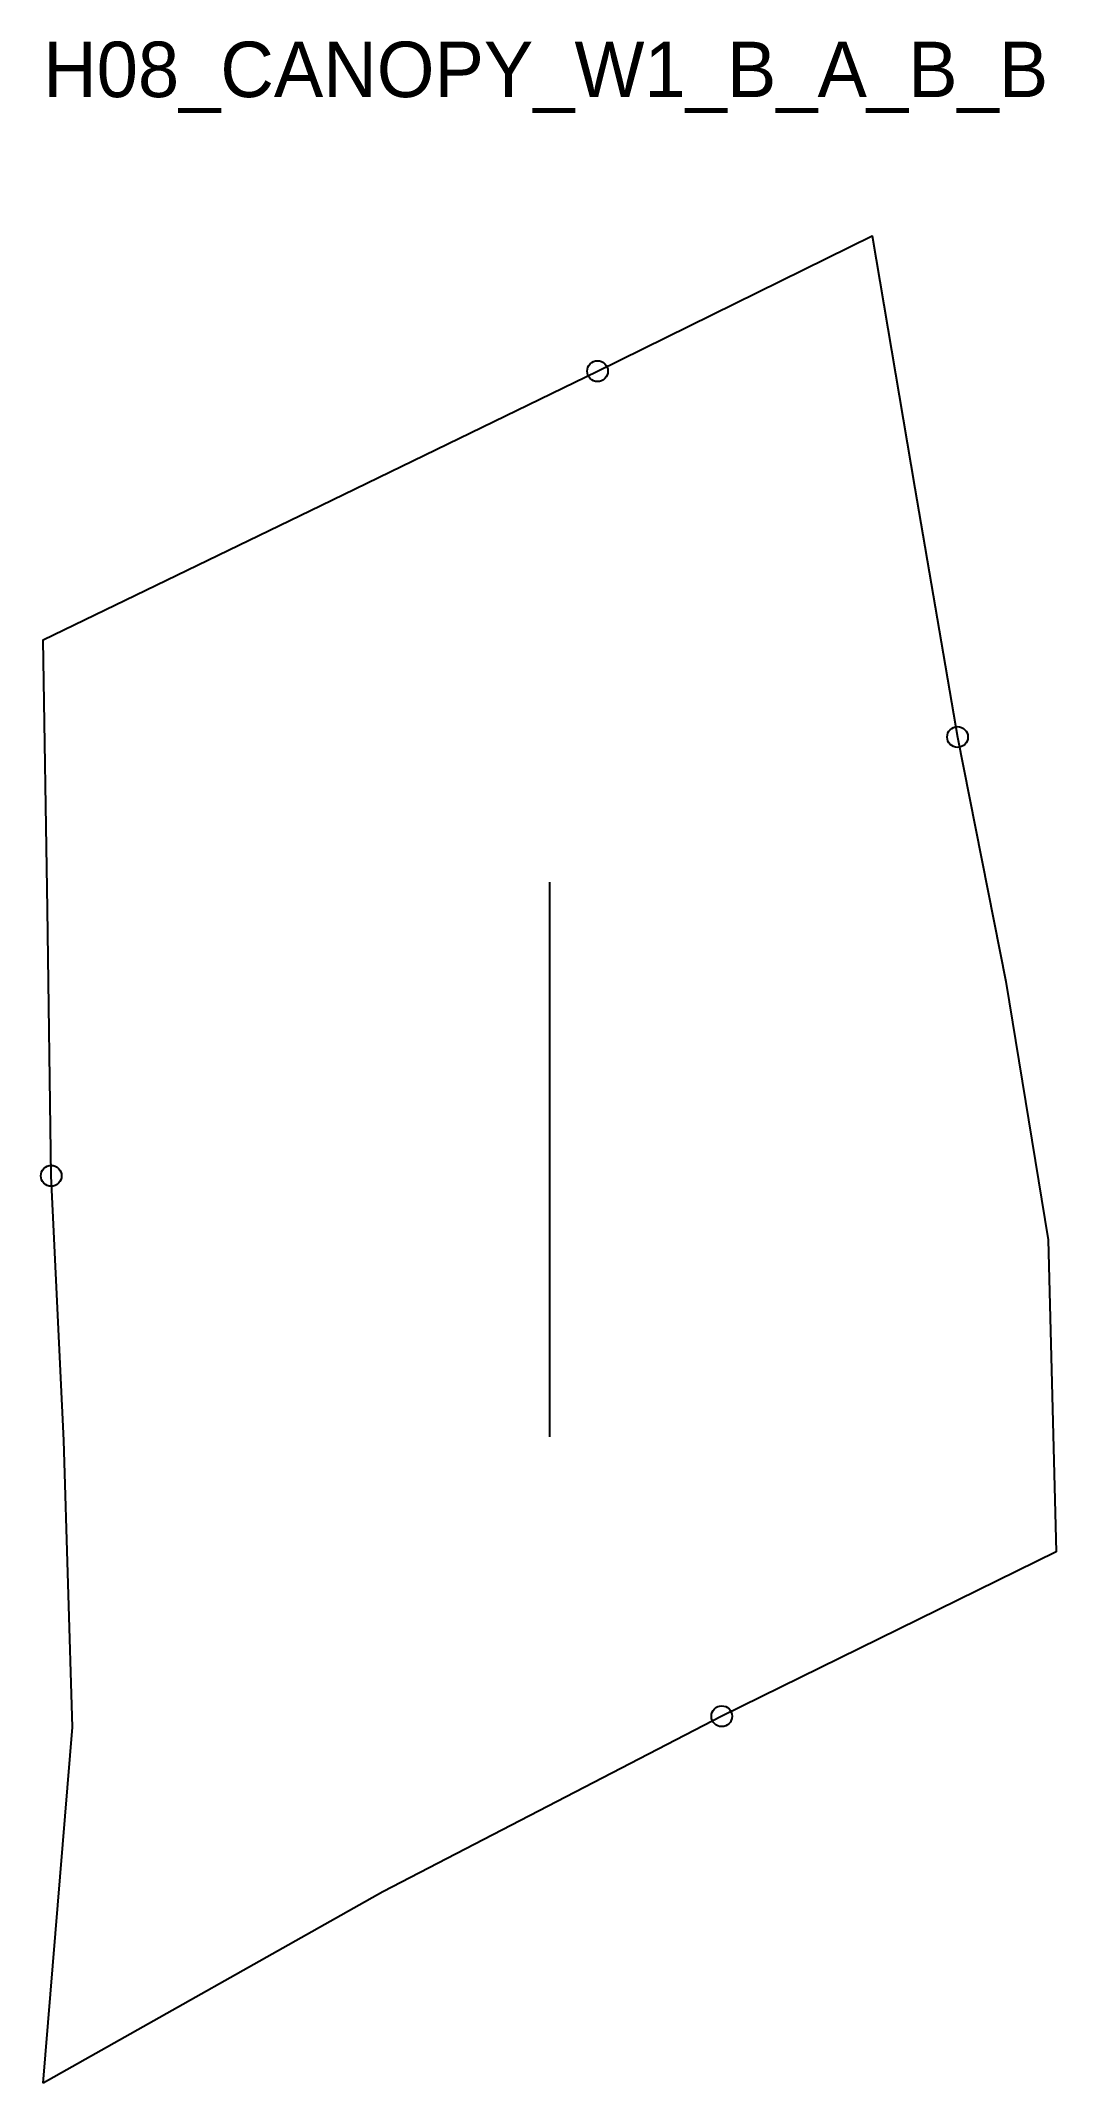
# Model space of a CAD drawing. Header units: millimetres. Extents: x 0 to 146, y 0 to 295.
import ezdxf

# ---------------------------------------------------------------- set-up
doc = ezdxf.new("R2010")
doc.units = ezdxf.units.MM
for name, color, linetype in [('CUT', 1, 'Continuous'), ('GRAIN', 3, 'Continuous'), ('ID', 7, 'Continuous'), ('NOTCH', 2, 'Continuous'), ('SEAM', 5, 'Continuous')]:
    doc.layers.add(name, color=color, linetype=linetype)

msp = doc.modelspace()

# ---------------------------------------------------------------- linework, layer by layer
at = {"layer": 'CUT'}
msp.add_lwpolyline([(0, 0), (4.23, 51.34), (2.99, 92.73), (1.16, 130.89), (0.62, 169.37), (0, 208.23), (40.1, 227.59), (80.03, 246.97), (119.69, 266.5), (125.82, 230.07), (132, 194.19), (138.99, 158.91), (145.09, 121.65), (146.24, 76.66), (97.96, 52.93), (49.05, 27.6), (0, 0)], close=True, dxfattribs=at)
at = {"layer": 'GRAIN'}
msp.add_line((73.12, 93.25), (73.12, 173.25), dxfattribs=at)
at = {"layer": 'NOTCH'}
for centre in [(80.03, 246.97), (132, 194.19), (1.16, 130.89), (97.96, 52.93)]:
    msp.add_circle(centre, 1.5, dxfattribs=at)
at = {"layer": 'SEAM'}
msp.add_lwpolyline([(0, 0), (4.23, 51.34), (2.99, 92.73), (1.16, 130.89), (0.62, 169.37), (0, 208.23), (40.1, 227.59), (80.03, 246.97), (119.69, 266.5), (125.82, 230.07), (132, 194.19), (138.99, 158.91), (145.09, 121.65), (146.24, 76.66), (97.96, 52.93), (49.05, 27.6)], close=True, dxfattribs=at)

# ---------------------------------------------------------------- texts
at = {"layer": 'ID'}
msp.add_text('H08_CANOPY_W1_B_A_B_B', height=8, dxfattribs=at).set_placement((0, 286.5))

doc.saveas('drawing.dxf')
